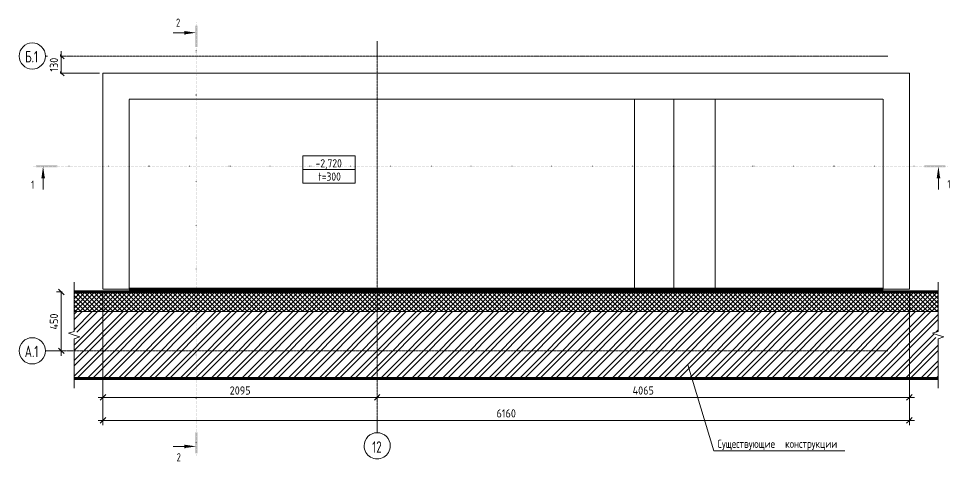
# Model space of a CAD drawing. Header units: millimetres. Extents: x 37836 to 78104, y -5145 to 33689.
# Drawn here: x 37836 to 44945, y 30301 to 33681 of the extents above; entities that cross this region are included whole.
import ezdxf

# ---------------------------------------------------------------- set-up
doc = ezdxf.new("R2010")
doc.units = ezdxf.units.MM
for name, pattern in [('01 Штриховая _4 мм_', [6, 3.5, -2.5]), ('02 Штрихпунктирная _20 мм_', [25, 20, -2.5, 0, -2.5]), ('04 Пунктир 10мм', [10, 0, -10])]:
    doc.linetypes.add(name, pattern=pattern)
for name, color, linetype, lineweight in [('AA_Dim', 7, 'Continuous', 9), ('AA_Dim-25', 7, 'Continuous', 9), ('AA_Oformlenie', 7, 'Continuous', 9), ('AA_Razrez', 7, 'Continuous', 9), ('AA_Vinoska', 7, 'Continuous', 9), ('AF_Perekritie', 7, 'Continuous', 60), ('AF_Perekritie_Опалубка', 253, 'Continuous', 20), ('AF_Stena', 7, 'Continuous', 60), ('AF_Stena_Опалубка', 253, 'Continuous', 20), ('KR_Fundament', 7, 'Continuous', 20), ('Оси', 7, 'Continuous', 9)]:
    doc.layers.add(name, color=color, linetype=linetype, lineweight=lineweight)
doc.styles.add('GOST Common', font='GOST_Common.ttf', dxfattribs={"width": 0.85, "height": 62.5})
doc.styles.add('ISOCPEUR', font='isocpeur.ttf', dxfattribs={"width": 0.7, "height": 87.5})
doc.styles.add('ISOCPEUR_1', font='isocpeur.ttf', dxfattribs={"width": 0.85, "height": 62.5})
doc.styles.add('ISOCPEUR_2', font='isocpeur.ttf', dxfattribs={"width": 0.9, "height": 62.5})
doc.styles.add('ISOCPEUR_3', font='isocpeur.ttf', dxfattribs={"width": 0.7, "height": 62.5})
doc.dimstyles.new('00_Точн_3_знака__прозр_', dxfattribs={"dimscale": 304.8, "dimtxt": 62.248823, "dimasz": 0.139436, "dimexe": 0.123031, "dimexo": 0.082021, "dimgap": 0.008202, "dimtad": 1, "dimdec": 3, "dimrnd": 0.001, "dimdsep": 46, "dimtxsty": 'ISOCPEUR_2', "dimblk1": 'OBLIQUE', "dimblk2": 'OBLIQUE', "dimsah": 1, "dimcen": 0.09, "dimdle": 0.123031, "dimazin": 0, "dimtfac": 1, "dimtdec": 4, "dimtix": 1, "dimtmove": 0, "dimatfit": 3, "dimfxl": 1, "dimtvp": 1, "dimtolj": 1, "dimtzin": 0, "dimlwd": 18, "dimlwe": 18, "dimarcsym": 2})
doc.dimstyles.new('01_Точн_3_знака__непрозр_', dxfattribs={"dimscale": 304.8, "dimtxt": 62.248823, "dimasz": 0.139436, "dimexe": 0.123031, "dimexo": 0.082021, "dimgap": 0.020505, "dimtad": 1, "dimdec": 3, "dimrnd": 0.001, "dimdsep": 46, "dimtxsty": 'ISOCPEUR_2', "dimblk1": 'OBLIQUE', "dimblk2": 'OBLIQUE', "dimsah": 1, "dimcen": 0.09, "dimdle": 0.123031, "dimazin": 0, "dimtfac": 1, "dimtdec": 4, "dimtix": 1, "dimtmove": 0, "dimatfit": 3, "dimfxl": 1, "dimtvp": 1, "dimtfill": 1, "dimtolj": 1, "dimtzin": 0, "dimlwd": 18, "dimlwe": 18, "dimarcsym": 2})

# ---------------------------------------------------------------- blocks, each defined once
blk = doc.blocks.new('Лестница - Лестница-3665204-ФП_Опл')
at = {"layer": 'AF_Perekritie', "linetype": '01 Штриховая _4 мм_', "lineweight": 20}
for p, q in [((43155.6, 33065), (42540.1, 33065)), ((42540.1, 33065), (42540.1, 31615)), ((42840.1, 33065), (42840.1, 31615)), ((43155.6, 33065), (42840.1, 33065)), ((43155.6, 31615), (43155.6, 33065)), ((42540.1, 31615), (43155.6, 31615)), ((42840.1, 31615), (43155.6, 31615))]:
    blk.add_line(p, q, dxfattribs=at)
blk = doc.blocks.new('011_ЛинияОбрыва _ЭлУзла_Линия_ - Тип 1-3698684-ФП_Опл')
at = {"layer": 'AA_Oformlenie'}
for p, q in [((0, 0), (302.5, 0)), ((358.2, 0), (660, 0))]:
    blk.add_line(p, q, dxfattribs=at)
blk = doc.blocks.new('Ось сетки - d_4мм-2765513-ФП_Опл')
at = {"layer": 'Оси'}
for start, end in [(360, 180), (360, 180), (180, 360), (180, 360)]:
    blk.add_arc((0, 0), 4, start, end, dxfattribs=at)
blk = doc.blocks.new('042_М_ФундПлиты_ТолщинаОтметка - 042_М_ФундПлиты_ТолщинаОтметка-647274-ФП_Опл')
at = {"layer": 'AA_Vinoska'}
for p, q in [((8, 4.17), (-8, 4.17)), ((-8, 4.17), (-8, 0)), ((8, 0), (8, 4.17)), ((8, 0), (-8, 0)), ((-8, 0), (-8, -4.17)), ((-8, 0), (8, 0)), ((8, -4.17), (8, 0)), ((-8, -4.17), (8, -4.17))]:
    blk.add_line(p, q, dxfattribs=at)
blk = doc.blocks.new('DIMBLOCK1-ФП_Опл')
at = {"layer": 'AA_Dim-25', "lineweight": 18}
for p, q in [((38480.1, 31590), (38480.1, 30751.9)), ((38480.1, 30789.4), (38480.1, 31590)), ((38442.6, 30789.4), (40575.1, 30789.4)), ((40575.1, 30794.4), (40575.1, 30751.9)), ((40575.1, 30789.4), (40575.1, 30794.4))]:
    blk.add_line(p, q, dxfattribs=at)
at = {"layer": 'AA_Dim-25', "lineweight": 30}
for p, q in [((38480.1, 30789.4), (38458.8, 30768.1)), ((38480.1, 30789.4), (38501.3, 30810.6)), ((40575.1, 30789.4), (40553.8, 30768.1)), ((40575.1, 30789.4), (40596.3, 30810.6))]:
    blk.add_line(p, q, dxfattribs=at)
at = {"layer": 'AA_Dim-25', "color": 0, "lineweight": 18, "insert": (39448.6, 30873.6), "char_height": 62.5, "width": 189.619, "attachment_point": 1, "line_spacing_factor": 1.149209, "style": 'ISOCPEUR_2'}
blk.add_mtext('2095', dxfattribs=at)
blk = doc.blocks.new('_Oblique')
at = {"color": 0, "linetype": 'ByBlock', "lineweight": -2}
blk.add_line((-0.5, -0.5), (0.5, 0.5), dxfattribs=at)
blk = doc.blocks.new('DIMBLOCK2-ФП_Опл')
at = {"layer": 'AA_Dim-25', "lineweight": 18}
for p, q in [((44640.1, 31590), (44640.1, 30751.9)), ((44640.1, 30789.4), (44640.1, 31590)), ((40575.1, 30794.4), (40575.1, 30751.9)), ((40575.1, 30789.4), (40575.1, 30794.4)), ((40575.1, 30789.4), (44677.6, 30789.4))]:
    blk.add_line(p, q, dxfattribs=at)
at = {"layer": 'AA_Dim-25', "lineweight": 30}
for p, q in [((40575.1, 30789.4), (40553.8, 30768.1)), ((40575.1, 30789.4), (40596.3, 30810.6)), ((44640.1, 30789.4), (44618.8, 30768.1)), ((44640.1, 30789.4), (44661.3, 30810.6))]:
    blk.add_line(p, q, dxfattribs=at)
at = {"layer": 'AA_Dim-25', "color": 0, "lineweight": 18, "insert": (42525.6, 30873.6), "char_height": 62.5, "width": 196.802, "attachment_point": 1, "line_spacing_factor": 1.149209, "style": 'ISOCPEUR_2'}
blk.add_mtext('4065', dxfattribs=at)
blk = doc.blocks.new('DIMBLOCK3-ФП_Опл')
at = {"layer": 'AA_Dim-25', "lineweight": 18}
for p, q in [((38480.1, 31590), (38480.1, 30576.9)), ((38480.1, 30614.4), (38480.1, 31590)), ((44640.1, 31590), (44640.1, 30576.9)), ((44640.1, 30614.4), (44640.1, 31590)), ((38442.6, 30614.4), (44677.6, 30614.4))]:
    blk.add_line(p, q, dxfattribs=at)
at = {"layer": 'AA_Dim-25', "lineweight": 30}
for p, q in [((38480.1, 30614.4), (38458.8, 30593.1)), ((38480.1, 30614.4), (38501.3, 30635.6)), ((44640.1, 30614.4), (44618.8, 30593.1)), ((44640.1, 30614.4), (44661.3, 30635.6))]:
    blk.add_line(p, q, dxfattribs=at)
at = {"layer": 'AA_Dim-25', "color": 0, "lineweight": 18, "insert": (41486.4, 30698.6), "char_height": 62.5, "width": 176.691, "attachment_point": 1, "line_spacing_factor": 1.149209, "style": 'ISOCPEUR_2'}
blk.add_mtext('6160', dxfattribs=at)
blk = doc.blocks.new('DIMBLOCK4-ФП_Опл')
at = {"layer": 'AA_Dim-25', "lineweight": 18}
for p, q in [((38163, 31595), (38125, 31595)), ((38162.5, 31107.5), (38162.5, 31595)), ((38162.5, 31595), (38168, 31595)), ((38157.5, 31145), (38200, 31145)), ((38162.5, 31145), (38157.5, 31145))]:
    blk.add_line(p, q, dxfattribs=at)
at = {"layer": 'AA_Dim-25', "lineweight": 30}
for p, q in [((38162.5, 31595), (38141.3, 31616.2)), ((38162.5, 31595), (38183.8, 31573.7)), ((38162.5, 31145), (38141.3, 31166.2)), ((38162.5, 31145), (38183.8, 31123.7))]:
    blk.add_line(p, q, dxfattribs=at)
at = {"layer": 'AA_Dim-25', "color": 0, "lineweight": 18, "insert": (38074.6, 31307.8), "char_height": 62.5, "width": 149.397, "attachment_point": 1, "rotation": 90, "line_spacing_factor": 1.149209, "style": 'ISOCPEUR_2', "bg_fill": 3, "box_fill_scale": 1.25, "bg_fill_color": 256, "bg_fill_true_color": 13158600, "bg_fill_transparency": 0}
blk.add_mtext('450', dxfattribs=at)
blk = doc.blocks.new('DIMBLOCK5-ФП_Опл')
at = {"layer": 'AA_Dim-25', "lineweight": 30}
for p, q in [((38162.5, 33395), (38141.3, 33416.2)), ((38162.5, 33395), (38183.8, 33373.7)), ((38162.5, 33265), (38141.3, 33286.2)), ((38162.5, 33265), (38183.8, 33243.7))]:
    blk.add_line(p, q, dxfattribs=at)
at = {"layer": 'AA_Dim-25', "lineweight": 18}
for p, q in [((38162.5, 33265), (38162.5, 33432.5)), ((38157.5, 33395), (38200, 33395)), ((38162.5, 33395), (38157.5, 33395)), ((38455.1, 33265), (38125, 33265)), ((38162.5, 33265), (38455.1, 33265))]:
    blk.add_line(p, q, dxfattribs=at)
at = {"layer": 'AA_Dim-25', "color": 0, "lineweight": 18, "insert": (38074.6, 33276.1), "char_height": 62.5, "width": 129.286, "attachment_point": 1, "rotation": 90, "line_spacing_factor": 1.149209, "style": 'ISOCPEUR_2', "bg_fill": 3, "box_fill_scale": 1.25, "bg_fill_color": 256, "bg_fill_true_color": 13158600, "bg_fill_transparency": 0}
blk.add_mtext('130', dxfattribs=at)
blk = doc.blocks.new('Разрез - Номер узла_ сзади-394133-ФП_Опл')
at = {"layer": 'AA_Razrez'}
for points in [[(7.33, 0.4), (7.33, -0.39), (0.87, -0.39), (0.87, 0.4)], [(3.5, -3.53), (2.5, -3.53), (3, 0)]]:
    blk.add_hatch(color=256, dxfattribs=at).paths.add_polyline_path(points)
for p, q in [((2.5, -3.53), (3.5, -3.53)), ((3, -3), (3, -7.1))]:
    blk.add_line(p, q, dxfattribs=at)
blk = doc.blocks.new('Разрез - Номер узла_ спереди-394134-ФП_Опл')
at = {"layer": 'AA_Razrez'}
for points in [[(7.33, 0.4), (7.33, -0.39), (0.87, -0.39), (0.87, 0.4)], [(3.5, -3.53), (2.5, -3.53), (3, 0)]]:
    blk.add_hatch(color=256, dxfattribs=at).paths.add_polyline_path(points)
for p, q in [((2.5, -3.53), (3.5, -3.53)), ((3, -3), (3, -7.1))]:
    blk.add_line(p, q, dxfattribs=at)
blk = doc.blocks.new('010_Текст с выноской - Текст 2 строки-3780701-ФП_Опл')
at = {"layer": 'AA_Vinoska'}
blk.add_line((-20, 0), (20, 0), dxfattribs=at)

msp = doc.modelspace()

# ---------------------------------------------------------------- hatches: boundary and pattern name
at = {"layer": 'AF_Stena', "lineweight": 9}
h = msp.add_hatch(dxfattribs=at)
h.set_pattern_fill('FP_1', color=256, style=0, pattern_type=2)
h.set_pattern_definition([(45, (0, 0), (-17.67767, 17.67767), []), (135, (0, 0), (-17.67767, -17.67767), [])])
h.paths.add_polyline_path([(44860.0616, 31445), (44860.0616, 31595), (38260.0616, 31595), (38260.0616, 31445)])
h = msp.add_hatch(dxfattribs=at)
h.set_pattern_fill('FP_2', color=256, style=0, pattern_type=2)
h.set_pattern_definition([(45, (0, 0), (-58.93311, 58.93311), []), (45, (39.29, 0), (-58.93311, 58.93311), [])])
h.paths.add_polyline_path([(44840.4353, 30935), (44860.0616, 30935), (44860.0616, 31236.8457), (44840.4353, 31236.8457), (44840.4353, 31265), (44860.0616, 31265), (44816.7603, 31278.75), (44860.0616, 31292.5), (44860.0616, 31445), (38260.0616, 31445), (38260.0616, 31293.1543), (38279.688, 31293.1543), (38279.688, 31265), (38260.0616, 31265), (38303.3629, 31251.25), (38260.0616, 31237.5), (38260.0616, 30935), (44816.7603, 30935)])

# ---------------------------------------------------------------- linework, layer by layer
at = {"layer": 'AA_Razrez', "linetype": '04 Пунктир 10мм'}
for p, q in [((39193.1075, 33648.3234), (39193.1075, 30340.5209)), ((37948.3178, 32554.46), (44936.5613, 32554.46))]:
    msp.add_line(p, q, dxfattribs=at)
at = {"layer": 'AA_Vinoska'}
for p, q in [((38260.0616, 31595), (38260.0616, 31670)), ((44860.0616, 31595), (44860.0616, 31670)), ((38260.0616, 31293.1543), (38216.7365, 31279.0772)), ((44860.0616, 31292.5), (44816.7603, 31278.75)), ((38216.7365, 31279.0772), (38260.0616, 31265)), ((38303.3629, 31251.25), (38260.0616, 31265)), ((38260.0616, 31237.5), (38303.3629, 31251.25)), ((44816.7603, 31278.75), (44860.0616, 31265)), ((44903.3867, 31250.9228), (44860.0616, 31265)), ((44860.0616, 31236.8457), (44903.3867, 31250.9228)), ((42947.3056, 31037.9719), (43146.366, 30382.1252)), ((38260.0616, 30935), (38260.0616, 30860)), ((44860.0616, 30935), (44860.0616, 30860))]:
    msp.add_line(p, q, dxfattribs=at)
at = {"layer": 'AF_Stena_Опалубка', "linetype": '01 Штриховая _4 мм_'}
for p, q in [((38480.0616, 33265), (38480.0616, 31615)), ((38680.0616, 33265), (38480.0616, 33265)), ((44640.0616, 33265), (38680.0616, 33265)), ((44640.0616, 33065), (44640.0616, 33265)), ((38680.0616, 31615), (38680.0616, 33065)), ((38680.0616, 33065), (44440.0616, 33065)), ((44440.0616, 33065), (44440.0616, 31615)), ((44640.0616, 31615), (44640.0616, 33065)), ((38480.0616, 31615), (38680.0616, 31615)), ((44440.0616, 31615), (44640.0616, 31615))]:
    msp.add_line(p, q, dxfattribs=at)
at = {"layer": 'AF_Stena_Опалубка', "lineweight": 60}
for p, q in [((44860.0616, 31595), (38260.0616, 31595)), ((38260.0616, 30935), (44860.0616, 30935))]:
    msp.add_line(p, q, dxfattribs=at)
at = {"layer": 'AF_Stena_Опалубка'}
msp.add_line((38260.0616, 31445), (44860.0616, 31445), dxfattribs=at)
at = {"layer": 'KR_Fundament', "lineweight": 60}
msp.add_line((38680.0616, 31615), (44440.0616, 31615), dxfattribs=at)
at = {"layer": 'Оси'}
for p, q in [((40575.0616, 33508.2131), (40575.0616, 33383.2131)), ((38165.7395, 33395), (38040.7395, 33395)), ((44475.6108, 33395), (44350.6108, 33395)), ((38165.7395, 31145), (38040.7395, 31145)), ((44475.6108, 31145), (44350.6108, 31145)), ((40575.0616, 30645.1084), (40575.0616, 30520.1084))]:
    msp.add_line(p, q, dxfattribs=at)
at = {"layer": 'Оси', "linetype": '02 Штрихпунктирная _20 мм_'}
for p, q in [((44350.6108, 33395), (38165.7395, 33395)), ((40575.0616, 33383.2131), (40575.0616, 30645.1084)), ((44350.6108, 31145), (38165.7395, 31145))]:
    msp.add_line(p, q, dxfattribs=at)

# ---------------------------------------------------------------- block references
at = {"layer": 'AA_Oformlenie'}
for p, rotation in [((38260.0616, 30935), 90), ((44860.0616, 31595), 270)]:
    msp.add_blockref('011_ЛинияОбрыва _ЭлУзла_Линия_ - Тип 1-3698684-ФП_Опл', p, dxfattribs=dict(at, rotation=rotation))
at = {"layer": 'AA_Razrez', "xscale": 24.99999999999999, "yscale": 24.99999999999999, "zscale": 24.99999999999999, "rotation": 269.9999999999996}
msp.add_blockref('Разрез - Номер узла_ спереди-394134-ФП_Опл', (39193.1075, 33648.3234), dxfattribs=at)
at = {"layer": 'AA_Razrez', "xscale": 24.99999999999999, "yscale": 24.99999999999999, "zscale": 24.99999999999999}
msp.add_blockref('Разрез - Номер узла_ спереди-394134-ФП_Опл', (37948.3178, 32554.46), dxfattribs=at)
at = {"layer": 'AA_Razrez', "extrusion": (0, 0, -1), "xscale": 24.99999999999999, "yscale": 24.99999999999999, "zscale": 24.99999999999999}
msp.add_blockref('Разрез - Номер узла_ сзади-394133-ФП_Опл', (-44936.5613, 32554.46), dxfattribs=at)
at = {"layer": 'AA_Razrez', "extrusion": (0, 0, -1), "xscale": 24.99999999999999, "yscale": 24.99999999999999, "zscale": 24.99999999999999, "rotation": 90.00000000000053}
msp.add_blockref('Разрез - Номер узла_ сзади-394133-ФП_Опл', (-39193.1075, 30340.5209), dxfattribs=at)
at = {"layer": 'AA_Vinoska'}
for name, p, xscale, yscale, zscale in [('042_М_ФундПлиты_ТолщинаОтметка - 042_М_ФундПлиты_ТолщинаОтметка-647274-ФП_Опл', (40206.7072, 32528.9793), 24.99999999999999, 24.99999999999999, 24.99999999999999), ('010_Текст с выноской - Текст 2 строки-3780701-ФП_Опл', (43646.366, 30382.1252), 25, 25, 25)]:
    msp.add_blockref(name, p, dxfattribs=dict(at, xscale=xscale, yscale=yscale, zscale=zscale))
at = {"layer": 'AF_Perekritie_Опалубка', "linetype": '01 Штриховая _4 мм_'}
msp.add_blockref('Лестница - Лестница-3665204-ФП_Опл', (0, 0), dxfattribs=at)
at = {"layer": 'Оси', "xscale": 24.99999999999999, "yscale": 24.99999999999999, "zscale": 24.99999999999999}
for p, rotation in [((37940.7395, 33395), 89.99999999999977), ((37940.7395, 31145), 89.99999999999977), ((40575.0616, 30420.1084), 180)]:
    msp.add_blockref('Ось сетки - d_4мм-2765513-ФП_Опл', p, dxfattribs=dict(at, rotation=rotation))

# ---------------------------------------------------------------- texts
at = {"layer": 'AA_Razrez', "char_height": 62.5, "attachment_point": 1, "style": 'ISOCPEUR_3'}
for s, insert, width in [('\\fISOCPEUR|b0|i0|c204|p34|;\\W.7;2', (39038.5857, 33680.7851), 37.879734), ('\\fISOCPEUR|b0|i0|c204|p34|;\\W.7;1', (37932.0571, 32443.9642), 26.656109), ('\\fISOCPEUR|b0|i0|c204|p34|;\\W.7;1', (44929.5469, 32448.7578), 26.656109), ('\\fISOCPEUR|b0|i0|c204|p34|;\\W.7;2', (39043.3793, 30363.7363), 37.879734)]:
    msp.add_mtext(s, dxfattribs=dict(at, insert=insert, width=width))
at = {"layer": 'AA_Vinoska', "char_height": 62.5, "attachment_point": 1}
for s, insert, width, style in [('-2,720', (40104.4676, 32607.3289), 252.130719, 'ISOCPEUR_1'), ('t=300', (40124.2864, 32506.407), 223.169758, 'ISOCPEUR_1'), ('Существующие', (43173.6668, 30466.6828), 604.773008, 'GOST Common'), ('\\fGOST Common|b0|i0|c204|p34|;\\W.85; ', (43672.6545, 30466.6828), 22.146617, 'GOST Common'), ('конструкции', (43690.9273, 30466.6828), 516.186539, 'GOST Common')]:
    msp.add_mtext(s, dxfattribs=dict(at, insert=insert, width=width, style=style))
at = {"layer": 'Оси', "char_height": 87.5, "attachment_point": 1, "style": 'ISOCPEUR'}
for s, insert, width in [('\\fISOCPEUR|b0|i0|c204|p34|;\\W.7;Б', (37885.9327, 33434.2595), 60.326984), ('.1', (37935.7075, 33434.2595), 60.326984), ('\\fISOCPEUR|b0|i0|c204|p34|;\\W.7;А', (37883.0452, 31184.2595), 67.34175), ('.1', (37938.6077, 31184.2595), 60.326984), ('12', (40536.8568, 30454.3813), 89.789)]:
    msp.add_mtext(s, dxfattribs=dict(at, insert=insert, width=width))

# ---------------------------------------------------------------- dimensions: what is measured, and where the dimension line sits
at = {"layer": 'AA_Dim', "lineweight": 18}
for base, p1, p2, override, picture, middle in [((40575.0616, 30789.3979), (38480.0616, 31615), (40575.0616, 30819.45), {"dimpost": '<>', "dimfxl": 2240.96516}, 'DIMBLOCK1-ФП_Опл', (39527.5616, 30823.1479)), ((44640.0616, 30614.3979), (38480.0616, 31615), (44640.0616, 31615), {"dimpost": '<>', "dimfxl": 6160}, 'DIMBLOCK3-ФП_Опл', (41560.0616, 30648.1479)), ((44640.0616, 30789.3979), (40575.0616, 30819.45), (44640.0616, 31615), {"dimpost": '<>', "dimfxl": 4142.115987}, 'DIMBLOCK2-ФП_Опл', (42607.5616, 30823.1479))]:
    dim = msp.add_linear_dim(base=base, p1=p1, p2=p2, dimstyle='00_Точн_3_знака__прозр_', override=override, dxfattribs=at)
    dim.commit()
    dim.dimension.update_dxf_attribs({"geometry": picture, "text_midpoint": middle})

# ---------------------------------------------------------------- next in the draw order: dimensions: what is measured, and where the dimension line sits
for base, p1, p2, override, picture, middle in [((38162.546, 33395), (38480.0616, 33265), (38132.494, 33395), {"dimpost": '<>', "dimfxl": 371.083899}, 'DIMBLOCK5-ФП_Опл', (38125.046, 33330)), ((38162.546, 31595), (38132.494, 31145), (38188.0417, 31595), {"dimpost": '<>', "dimfxl": 453.415422}, 'DIMBLOCK4-ФП_Опл', (38125.046, 31370))]:
    dim = msp.add_linear_dim(base=base, p1=p1, p2=p2, angle=90, dimstyle='01_Точн_3_знака__непрозр_', override=override, dxfattribs=at)
    dim.commit()
    dim.dimension.update_dxf_attribs({"geometry": picture, "text_midpoint": middle})

doc.saveas('drawing.dxf')
